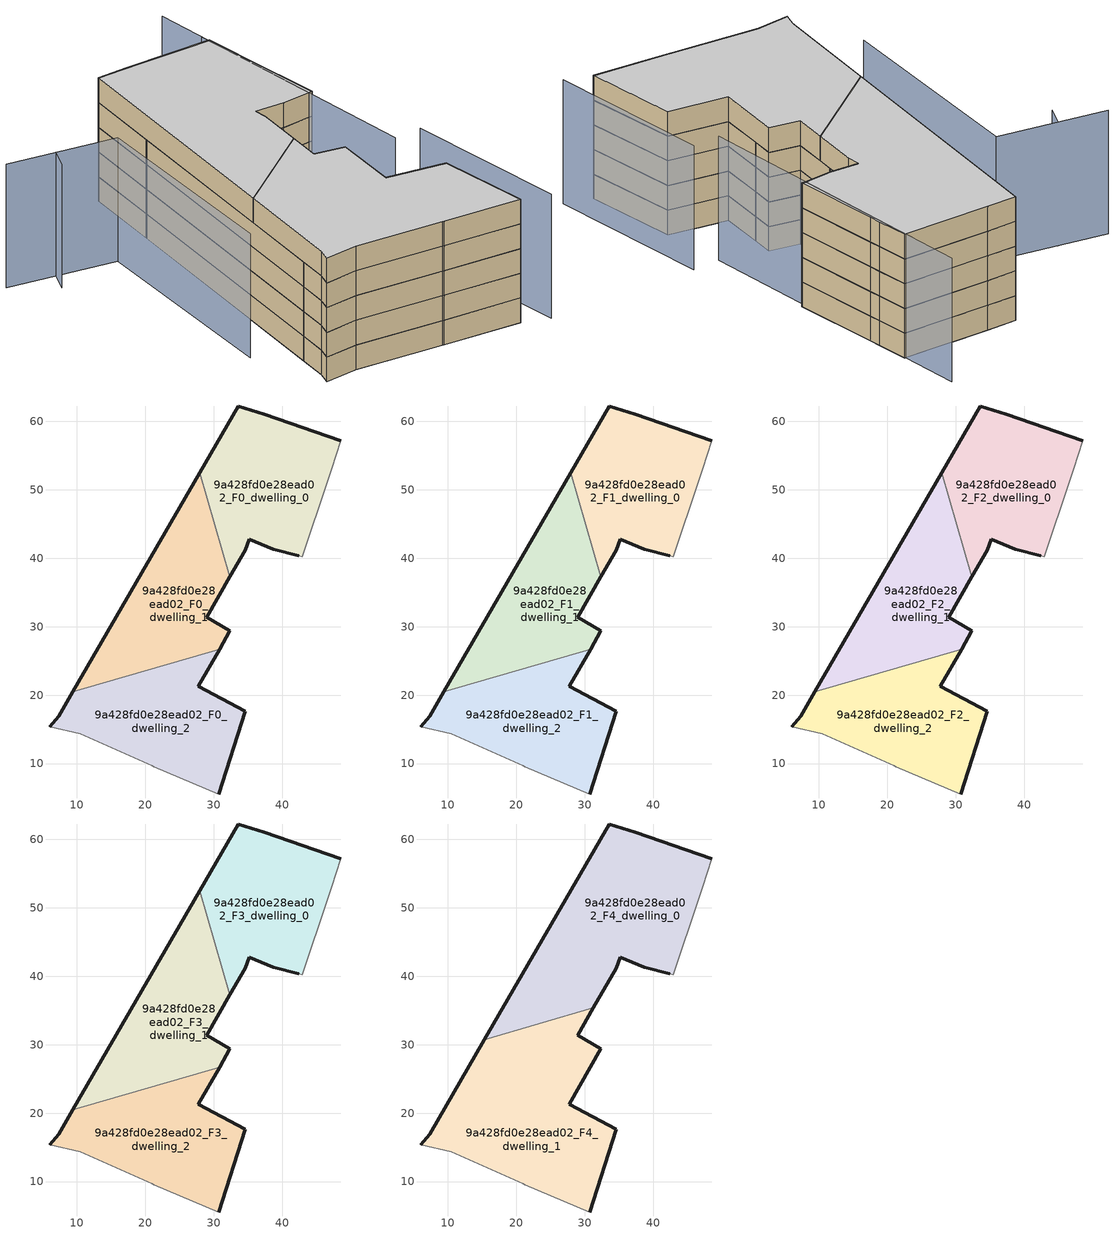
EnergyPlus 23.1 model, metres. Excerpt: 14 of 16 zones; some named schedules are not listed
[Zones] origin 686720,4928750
9a428fd0e28ead02_F0_dwelling_0
 floor ground (EU_floor_Construction): 42.92,40.25 46.68,51.53 47.2,53.07 48.56,57.14 37.35,61.01 33.53,62.25 27.9,52.52 32.34,37.29 34.59,41.2 35.15,42.76 38.65,41.32 42.42,40.4 z0
 wall outside (EU_wall_Construction): 27.9,52.52 33.53,62.25 37.35,61.01 48.56,57.14 / 42.42,40.4 38.65,41.32 35.15,42.76 34.59,41.2 32.34,37.29 z0:3
 wall adiabatic (EU_wall_Construction): 48.56,57.14 47.2,53.07 46.68,51.53 42.92,40.25 42.42,40.4 z0:3
 wall to 9a428fd0e28ead02_F0_dwelling_1 (EU_wall_Construction): 32.35,37.29 27.9,52.52 z0:3
9a428fd0e28ead02_F0_dwelling_1
 floor ground (EU_floor_Construction): 30.84,26.74 32.35,29.41 28.94,31.37 32.34,37.29 27.9,52.52 9.37,20.47 z0
 wall outside (EU_wall_Construction): 9.37,20.47 27.9,52.52 / 32.34,37.29 28.94,31.37 32.35,29.41 30.84,26.74 z0:3
 wall to 9a428fd0e28ead02_F0_dwelling_2 (EU_wall_Construction): 30.84,26.74 9.37,20.47 z0:3
9a428fd0e28ead02_F0_dwelling_2
 floor ground (EU_floor_Construction): 30.71,5.55 34.57,17.63 27.74,21.26 30.84,26.74 9.37,20.47 7.3,16.9 6,15.35 10.44,14.35 21.02,9.67 21.25,9.56 z0
 wall outside (EU_wall_Construction): 6,15.35 7.3,16.9 9.37,20.47 / 30.84,26.74 27.74,21.26 34.57,17.63 30.71,5.55 z0:3
 wall adiabatic (EU_wall_Construction): 30.71,5.55 21.25,9.56 21.02,9.67 10.44,14.35 6,15.35 z0:3
9a428fd0e28ead02_F1_dwelling_0
 floor to 9a428fd0e28ead02_F0_dwelling_0 (EU_floor_Construction): 42.92,40.25 46.68,51.53 47.2,53.07 48.56,57.14 37.35,61.01 33.53,62.25 27.9,52.52 32.34,37.29 34.59,41.2 35.15,42.76 38.65,41.32 42.42,40.4 z3
 wall outside (EU_wall_Construction): 27.9,52.52 33.53,62.25 37.35,61.01 48.56,57.14 / 42.42,40.4 38.65,41.32 35.15,42.76 34.59,41.2 32.34,37.29 z3:6
 wall adiabatic (EU_wall_Construction): 48.56,57.14 47.2,53.07 46.68,51.53 42.92,40.25 42.42,40.4 z3:6
 wall to 9a428fd0e28ead02_F1_dwelling_1 (EU_wall_Construction): 32.35,37.29 27.9,52.52 z3:6
9a428fd0e28ead02_F1_dwelling_1
 floor to 9a428fd0e28ead02_F0_dwelling_1 (EU_floor_Construction): 30.84,26.74 32.35,29.41 28.94,31.37 32.34,37.29 27.9,52.52 9.37,20.47 z3
 wall outside (EU_wall_Construction): 9.37,20.47 27.9,52.52 / 32.34,37.29 28.94,31.37 32.35,29.41 30.84,26.74 z3:6
 wall to 9a428fd0e28ead02_F1_dwelling_2 (EU_wall_Construction): 30.84,26.74 9.37,20.47 z3:6
9a428fd0e28ead02_F1_dwelling_2
 floor to 9a428fd0e28ead02_F0_dwelling_2 (EU_floor_Construction): 30.71,5.55 34.57,17.63 27.74,21.26 30.84,26.74 9.37,20.47 7.3,16.9 6,15.35 10.44,14.35 21.02,9.67 21.25,9.56 z3
 wall outside (EU_wall_Construction): 6,15.35 7.3,16.9 9.37,20.47 / 30.84,26.74 27.74,21.26 34.57,17.63 30.71,5.55 z3:6
 wall adiabatic (EU_wall_Construction): 30.71,5.55 21.25,9.56 21.02,9.67 10.44,14.35 6,15.35 z3:6
9a428fd0e28ead02_F2_dwelling_0
 floor to 9a428fd0e28ead02_F1_dwelling_0 (EU_floor_Construction): 42.92,40.25 46.68,51.53 47.2,53.07 48.56,57.14 37.35,61.01 33.53,62.25 27.9,52.52 32.34,37.29 34.59,41.2 35.15,42.76 38.65,41.32 42.42,40.4 z6
 wall outside (EU_wall_Construction): 27.9,52.52 33.53,62.25 37.35,61.01 48.56,57.14 / 42.42,40.4 38.65,41.32 35.15,42.76 34.59,41.2 32.34,37.29 z6:9
 wall adiabatic (EU_wall_Construction): 48.56,57.14 47.2,53.07 46.68,51.53 42.92,40.25 42.42,40.4 z6:9
 wall to 9a428fd0e28ead02_F2_dwelling_1 (EU_wall_Construction): 32.35,37.29 27.9,52.52 z6:9
9a428fd0e28ead02_F2_dwelling_1
 floor to 9a428fd0e28ead02_F1_dwelling_1 (EU_floor_Construction): 30.84,26.74 32.35,29.41 28.94,31.37 32.34,37.29 27.9,52.52 9.37,20.47 z6
 wall outside (EU_wall_Construction): 9.37,20.47 27.9,52.52 / 32.34,37.29 28.94,31.37 32.35,29.41 30.84,26.74 z6:9
 wall to 9a428fd0e28ead02_F2_dwelling_2 (EU_wall_Construction): 30.84,26.74 9.37,20.47 z6:9
9a428fd0e28ead02_F2_dwelling_2
 floor to 9a428fd0e28ead02_F1_dwelling_2 (EU_floor_Construction): 30.71,5.55 34.57,17.63 27.74,21.26 30.84,26.74 9.37,20.47 7.3,16.9 6,15.35 10.44,14.35 21.02,9.67 21.25,9.56 z6
 wall outside (EU_wall_Construction): 6,15.35 7.3,16.9 9.37,20.47 / 30.84,26.74 27.74,21.26 34.57,17.63 30.71,5.55 z6:9
 wall adiabatic (EU_wall_Construction): 30.71,5.55 21.25,9.56 21.02,9.67 10.44,14.35 6,15.35 z6:9
9a428fd0e28ead02_F3_dwelling_0
 floor to 9a428fd0e28ead02_F2_dwelling_0 (EU_floor_Construction): 42.92,40.25 46.68,51.53 47.2,53.07 48.56,57.14 37.35,61.01 33.53,62.25 27.9,52.52 32.34,37.29 34.59,41.2 35.15,42.76 38.65,41.32 42.42,40.4 z9
 wall outside (EU_wall_Construction): 27.9,52.52 33.53,62.25 37.35,61.01 48.56,57.14 / 42.42,40.4 38.65,41.32 35.15,42.76 34.59,41.2 32.34,37.29 z9:12
 wall adiabatic (EU_wall_Construction): 48.56,57.14 47.2,53.07 46.68,51.53 42.92,40.25 42.42,40.4 z9:12
 wall to 9a428fd0e28ead02_F3_dwelling_1 (EU_wall_Construction): 32.35,37.29 27.9,52.52 z9:12
9a428fd0e28ead02_F3_dwelling_1
 floor to 9a428fd0e28ead02_F2_dwelling_1 (EU_floor_Construction): 30.84,26.74 32.35,29.41 28.94,31.37 32.34,37.29 27.9,52.52 9.37,20.47 z9
 wall outside (EU_wall_Construction): 9.37,20.47 27.9,52.52 / 32.34,37.29 28.94,31.37 32.35,29.41 30.84,26.74 z9:12
 wall to 9a428fd0e28ead02_F3_dwelling_2 (EU_wall_Construction): 30.84,26.74 9.37,20.47 z9:12
9a428fd0e28ead02_F3_dwelling_2
 floor to 9a428fd0e28ead02_F2_dwelling_2 (EU_floor_Construction): 30.71,5.55 34.57,17.63 27.74,21.26 30.84,26.74 9.37,20.47 7.3,16.9 6,15.35 10.44,14.35 21.02,9.67 21.25,9.56 z9
 wall outside (EU_wall_Construction): 6,15.35 7.3,16.9 9.37,20.47 / 30.84,26.74 27.74,21.26 34.57,17.63 30.71,5.55 z9:12
 wall adiabatic (EU_wall_Construction): 30.71,5.55 21.25,9.56 21.02,9.67 10.44,14.35 6,15.35 z9:12
9a428fd0e28ead02_F4_dwelling_0
 floor to 9a428fd0e28ead02_F3_dwelling_0 (EU_floor_Construction): 42.92,40.25 46.68,51.53 47.2,53.07 48.56,57.14 37.35,61.01 33.53,62.25 27.9,52.52 32.34,37.29 34.59,41.2 35.15,42.76 38.65,41.32 42.42,40.4 z12
 floor to 9a428fd0e28ead02_F3_dwelling_1 (EU_floor_Construction): 31.26,35.41 32.34,37.29 27.9,52.52 z12; 31.26,35.41 27.9,52.52 15.31,30.75 z12
 wall outside (EU_wall_Construction): 42.42,40.4 38.65,41.32 35.15,42.76 34.59,41.2 31.26,35.41 / 15.31,30.75 33.53,62.25 37.35,61.01 48.56,57.14 z12:15
 wall adiabatic (EU_wall_Construction): 48.56,57.14 47.2,53.07 46.68,51.53 42.92,40.25 42.42,40.4 z12:15
 wall to 9a428fd0e28ead02_F4_dwelling_1 (EU_wall_Construction): 31.26,35.4 15.31,30.75 z12:15
 ceiling to 9a428fd0e28ead02_F5_dwelling_0 (EU_floor_Construction): 48.56,57.14 47.2,53.07 46.68,51.53 42.92,40.25 42.42,40.4 38.65,41.32 35.15,42.76 34.59,41.2 31.26,35.41 15.31,30.75 33.53,62.25 37.35,61.01 z15
9a428fd0e28ead02_F4_dwelling_1
 floor to 9a428fd0e28ead02_F3_dwelling_1 (EU_floor_Construction): 30.84,26.74 32.35,29.41 28.94,31.37 31.26,35.4 15.31,30.75 9.37,20.47 z12
 floor to 9a428fd0e28ead02_F3_dwelling_2 (EU_floor_Construction): 30.71,5.55 34.57,17.63 27.74,21.26 30.84,26.74 9.37,20.47 7.3,16.9 6,15.35 10.44,14.35 21.02,9.67 21.25,9.56 z12
 wall outside (EU_wall_Construction): 6,15.35 7.3,16.9 15.31,30.75 / 31.26,35.41 28.94,31.37 32.35,29.41 27.74,21.26 34.57,17.63 30.71,5.55 z12:15
 wall adiabatic (EU_wall_Construction): 30.71,5.55 21.25,9.56 21.02,9.67 10.44,14.35 6,15.35 z12:15
 ceiling to 9a428fd0e28ead02_F5_dwelling_1 (EU_floor_Construction): 31.26,35.41 28.94,31.37 32.35,29.41 27.74,21.26 34.57,17.63 30.71,5.55 21.25,9.56 21.02,9.67 10.44,14.35 6,15.35 7.3,16.9 15.31,30.75 z15
shading: 33.53,3.35 40.85,24.89 / 37.23,25.89 51.19,64.95 / 47.01,53.13 48.71,58.23 / 8.54,58.68 21.06,51.91 / 21.06,51.91 7.06,25.98 / 14.14,55.72 11.86,53.47 z0:15
[Building]
EU S2 Campaign: North Axis=0; Terrain=City; Solar Distribution=FullExterior
[Site:Location]
Bologna: Latitude=44.5; Longitude=11.25; Time Zone=1; Elevation=37
[SizingPeriod:WeatherFileDays]
AnnualSizingPeriod: Begin Month=1; Begin Day of Month=1; End Month=12; End Day of Month=31; Day of Week for Start Day=Monday; Use Weather File Daylight Saving Period=No; Use Weather File Rain and Snow Indicators=No
[MATERIAL]
EU_InternalMass_Material: Roughness=MediumRough; Thickness=0.1; Conductivity=1; Density=1800; Specific Heat=900; Thermal Absorptance=0.9; Solar Absorptance=0.7; Visible Absorptance=0.7
[MATERIAL:NOMASS] Roughness=MediumRough; Thermal Absorptance=0.9; Solar Absorptance=0.7; Visible Absorptance=0.7
Name | Thermal Resistance
EU_wall_NoMass | 0.905828
EU_floor_NoMass | 0.67114
[CONSTRUCTION]
EU_wall_Construction: EU_wall_NoMass
EU_floor_Construction: EU_floor_NoMass
EU_InternalMass_Construction: EU_InternalMass_Material
[ZONE] Type=1; Multiplier=1; Ceiling Height=autocalculate; Floor Area=autocalculate; Part of Total Floor Area=Yes
Name | Volume
9a428fd0e28ead02_F0_dwelling_0 | 940.305
9a428fd0e28ead02_F1_dwelling_0; 9a428fd0e28ead02_F2_dwelling_0; 9a428fd0e28ead02_F3_dwelling_0 | 940.307
9a428fd0e28ead02_F4_dwelling_0 | 1410.43
9a428fd0e28ead02_F0_dwelling_1 | 940.274
9a428fd0e28ead02_F1_dwelling_1; 9a428fd0e28ead02_F2_dwelling_1; 9a428fd0e28ead02_F3_dwelling_1 | 940.273
9a428fd0e28ead02_F4_dwelling_1 | 1410.41
9a428fd0e28ead02_F0_dwelling_2 | 940.277
9a428fd0e28ead02_F1_dwelling_2; 9a428fd0e28ead02_F2_dwelling_2; 9a428fd0e28ead02_F3_dwelling_2 | 940.28
[INTERNALMASS] Construction=EU_InternalMass_Construction
Name | Zone or ZoneList | Surface Area
9a428fd0e28ead02_F0_dwelling_0_EU_InternalMass | 9a428fd0e28ead02_F0_dwelling_0 | 313.435
9a428fd0e28ead02_F0_dwelling_1_EU_InternalMass | 9a428fd0e28ead02_F0_dwelling_1 | 313.426
9a428fd0e28ead02_F0_dwelling_2_EU_InternalMass | 9a428fd0e28ead02_F0_dwelling_2 | 313.426
9a428fd0e28ead02_F1_dwelling_0_EU_InternalMass | 9a428fd0e28ead02_F1_dwelling_0 | 313.435
9a428fd0e28ead02_F1_dwelling_1_EU_InternalMass | 9a428fd0e28ead02_F1_dwelling_1 | 313.426
9a428fd0e28ead02_F1_dwelling_2_EU_InternalMass | 9a428fd0e28ead02_F1_dwelling_2 | 313.426
9a428fd0e28ead02_F2_dwelling_0_EU_InternalMass | 9a428fd0e28ead02_F2_dwelling_0 | 313.435
9a428fd0e28ead02_F2_dwelling_1_EU_InternalMass | 9a428fd0e28ead02_F2_dwelling_1 | 313.426
9a428fd0e28ead02_F2_dwelling_2_EU_InternalMass | 9a428fd0e28ead02_F2_dwelling_2 | 313.426
9a428fd0e28ead02_F3_dwelling_0_EU_InternalMass | 9a428fd0e28ead02_F3_dwelling_0 | 313.435
9a428fd0e28ead02_F3_dwelling_1_EU_InternalMass | 9a428fd0e28ead02_F3_dwelling_1 | 313.426
9a428fd0e28ead02_F3_dwelling_2_EU_InternalMass | 9a428fd0e28ead02_F3_dwelling_2 | 313.426
9a428fd0e28ead02_F4_dwelling_0_EU_InternalMass | 9a428fd0e28ead02_F4_dwelling_0 | 470.156
9a428fd0e28ead02_F4_dwelling_1_EU_InternalMass | 9a428fd0e28ead02_F4_dwelling_1 | 470.138
[OTHEREQUIPMENT] Fuel Type=Electricity; Design Level Calculation Method=Watts/Area; Power per Zone Floor Area=1; Fraction Latent=0; Fraction Radiant=0; Fraction Lost=0; Carbon Dioxide Generation Rate=0; EndUse Subcategory=EU_Step8_InternalGains
Name | Zone or ZoneList or Space or SpaceList | Schedule
EU_Step8_InternalGain_9a428fd0e28ead02_F0_dwelling_0_f000 | 9a428fd0e28ead02_F0_dwelling_0 | EU_Step8_GainSchedule_9a428fd0e28ead02_F0_dwelling_0_f000
EU_Step8_InternalGain_9a428fd0e28ead02_F0_dwelling_1_f000 | 9a428fd0e28ead02_F0_dwelling_1 | EU_Step8_GainSchedule_9a428fd0e28ead02_F0_dwelling_1_f000
EU_Step8_InternalGain_9a428fd0e28ead02_F0_dwelling_2_f000 | 9a428fd0e28ead02_F0_dwelling_2 | EU_Step8_GainSchedule_9a428fd0e28ead02_F0_dwelling_2_f000
EU_Step8_InternalGain_9a428fd0e28ead02_F1_dwelling_0_f000 | 9a428fd0e28ead02_F1_dwelling_0 | EU_Step8_GainSchedule_9a428fd0e28ead02_F1_dwelling_0_f000
EU_Step8_InternalGain_9a428fd0e28ead02_F1_dwelling_1_f000 | 9a428fd0e28ead02_F1_dwelling_1 | EU_Step8_GainSchedule_9a428fd0e28ead02_F1_dwelling_1_f000
EU_Step8_InternalGain_9a428fd0e28ead02_F1_dwelling_2_f000 | 9a428fd0e28ead02_F1_dwelling_2 | EU_Step8_GainSchedule_9a428fd0e28ead02_F1_dwelling_2_f000
EU_Step8_InternalGain_9a428fd0e28ead02_F2_dwelling_0_f000 | 9a428fd0e28ead02_F2_dwelling_0 | EU_Step8_GainSchedule_9a428fd0e28ead02_F2_dwelling_0_f000
EU_Step8_InternalGain_9a428fd0e28ead02_F2_dwelling_1_f000 | 9a428fd0e28ead02_F2_dwelling_1 | EU_Step8_GainSchedule_9a428fd0e28ead02_F2_dwelling_1_f000
EU_Step8_InternalGain_9a428fd0e28ead02_F2_dwelling_2_f000 | 9a428fd0e28ead02_F2_dwelling_2 | EU_Step8_GainSchedule_9a428fd0e28ead02_F2_dwelling_2_f000
EU_Step8_InternalGain_9a428fd0e28ead02_F3_dwelling_0_f000 | 9a428fd0e28ead02_F3_dwelling_0 | EU_Step8_GainSchedule_9a428fd0e28ead02_F3_dwelling_0_f000
EU_Step8_InternalGain_9a428fd0e28ead02_F3_dwelling_1_f000 | 9a428fd0e28ead02_F3_dwelling_1 | EU_Step8_GainSchedule_9a428fd0e28ead02_F3_dwelling_1_f000
EU_Step8_InternalGain_9a428fd0e28ead02_F3_dwelling_2_f000 | 9a428fd0e28ead02_F3_dwelling_2 | EU_Step8_GainSchedule_9a428fd0e28ead02_F3_dwelling_2_f000
EU_Step8_InternalGain_9a428fd0e28ead02_F4_dwelling_0_f000 | 9a428fd0e28ead02_F4_dwelling_0 | EU_Step8_GainSchedule_9a428fd0e28ead02_F4_dwelling_0_f000
EU_Step8_InternalGain_9a428fd0e28ead02_F4_dwelling_1_f000 | 9a428fd0e28ead02_F4_dwelling_1 | EU_Step8_GainSchedule_9a428fd0e28ead02_F4_dwelling_1_f000
[ZONEVENTILATION:DESIGNFLOWRATE] Schedule=EU_AlwaysOn; Design Flow Rate Calculation Method=AirChanges/Hour; Air Changes per Hour=0.73129; Ventilation Type=Natural; Fan Pressure Rise=0; Fan Total Efficiency=1; Constant Term Coefficient=1; Temperature Term Coefficient=0; Velocity Term Coefficient=0; Velocity Squared Term Coefficient=0; Minimum Indoor Temperature=-100; Maximum Indoor Temperature=100; Delta Temperature=-100; Minimum Outdoor Temperature=-100; Maximum Outdoor Temperature=100; Maximum Wind Speed=40
Name | Zone or ZoneList or Space or SpaceList
EU_ConstantAir_9a428fd0e28ead02_F0_dwelling_0 | 9a428fd0e28ead02_F0_dwelling_0
EU_ConstantAir_9a428fd0e28ead02_F0_dwelling_1 | 9a428fd0e28ead02_F0_dwelling_1
EU_ConstantAir_9a428fd0e28ead02_F0_dwelling_2 | 9a428fd0e28ead02_F0_dwelling_2
EU_ConstantAir_9a428fd0e28ead02_F1_dwelling_0 | 9a428fd0e28ead02_F1_dwelling_0
EU_ConstantAir_9a428fd0e28ead02_F1_dwelling_1 | 9a428fd0e28ead02_F1_dwelling_1
EU_ConstantAir_9a428fd0e28ead02_F1_dwelling_2 | 9a428fd0e28ead02_F1_dwelling_2
EU_ConstantAir_9a428fd0e28ead02_F2_dwelling_0 | 9a428fd0e28ead02_F2_dwelling_0
EU_ConstantAir_9a428fd0e28ead02_F2_dwelling_1 | 9a428fd0e28ead02_F2_dwelling_1
EU_ConstantAir_9a428fd0e28ead02_F2_dwelling_2 | 9a428fd0e28ead02_F2_dwelling_2
EU_ConstantAir_9a428fd0e28ead02_F3_dwelling_0 | 9a428fd0e28ead02_F3_dwelling_0
EU_ConstantAir_9a428fd0e28ead02_F3_dwelling_1 | 9a428fd0e28ead02_F3_dwelling_1
EU_ConstantAir_9a428fd0e28ead02_F3_dwelling_2 | 9a428fd0e28ead02_F3_dwelling_2
EU_ConstantAir_9a428fd0e28ead02_F4_dwelling_0 | 9a428fd0e28ead02_F4_dwelling_0
EU_ConstantAir_9a428fd0e28ead02_F4_dwelling_1 | 9a428fd0e28ead02_F4_dwelling_1
[HVACTEMPLATE:THERMOSTAT] Constant Heating Setpoint=20; Constant Cooling Setpoint=50
EU_HeatOnly_9a428fd0e28ead02_F0_dwelling_0; EU_HeatOnly_9a428fd0e28ead02_F0_dwelling_1; EU_HeatOnly_9a428fd0e28ead02_F0_dwelling_2; EU_HeatOnly_9a428fd0e28ead02_F1_dwelling_0; EU_HeatOnly_9a428fd0e28ead02_F1_dwelling_1; EU_HeatOnly_9a428fd0e28ead02_F1_dwelling_2; EU_HeatOnly_9a428fd0e28ead02_F2_dwelling_0; EU_HeatOnly_9a428fd0e28ead02_F2_dwelling_1; EU_HeatOnly_9a428fd0e28ead02_F2_dwelling_2; EU_HeatOnly_9a428fd0e28ead02_F3_dwelling_0; EU_HeatOnly_9a428fd0e28ead02_F3_dwelling_1; EU_HeatOnly_9a428fd0e28ead02_F3_dwelling_2; EU_HeatOnly_9a428fd0e28ead02_F4_dwelling_0; EU_HeatOnly_9a428fd0e28ead02_F4_dwelling_1; EU_HeatOnly_9a428fd0e28ead02_F5_dwelling_0; EU_HeatOnly_9a428fd0e28ead02_F5_dwelling_1
[HVACTEMPLATE:ZONE:IDEALLOADSAIRSYSTEM] System Availability Schedule=EU_AlwaysOn; Maximum Heating Supply Air Temperature=50; Minimum Cooling Supply Air Temperature=13; Maximum Heating Supply Air Humidity Ratio=0.0156; Minimum Cooling Supply Air Humidity Ratio=0.0077; Heating Limit=NoLimit; Cooling Limit=NoLimit; Heating Availability Schedule=EU_AlwaysOn; Cooling Availability Schedule=EU_CoolingOff; Dehumidification Control Type=ConstantSensibleHeatRatio; Cooling Sensible Heat Ratio=0.7; Dehumidification Setpoint=60; Humidification Control Type=None; Humidification Setpoint=30; Outdoor Air Method=None; Outdoor Air Flow Rate per Person=0.00944; Outdoor Air Flow Rate per Zone Floor Area=0; Outdoor Air Flow Rate per Zone=0; Demand Controlled Ventilation Type=None; Outdoor Air Economizer Type=NoEconomizer; Heat Recovery Type=None; Sensible Heat Recovery Effectiveness=0.7; Latent Heat Recovery Effectiveness=0.65
Name | Template Thermostat
9a428fd0e28ead02_F0_dwelling_0 | EU_HeatOnly_9a428fd0e28ead02_F0_dwelling_0
9a428fd0e28ead02_F0_dwelling_1 | EU_HeatOnly_9a428fd0e28ead02_F0_dwelling_1
9a428fd0e28ead02_F0_dwelling_2 | EU_HeatOnly_9a428fd0e28ead02_F0_dwelling_2
9a428fd0e28ead02_F1_dwelling_0 | EU_HeatOnly_9a428fd0e28ead02_F1_dwelling_0
9a428fd0e28ead02_F1_dwelling_1 | EU_HeatOnly_9a428fd0e28ead02_F1_dwelling_1
9a428fd0e28ead02_F1_dwelling_2 | EU_HeatOnly_9a428fd0e28ead02_F1_dwelling_2
9a428fd0e28ead02_F2_dwelling_0 | EU_HeatOnly_9a428fd0e28ead02_F2_dwelling_0
9a428fd0e28ead02_F2_dwelling_1 | EU_HeatOnly_9a428fd0e28ead02_F2_dwelling_1
9a428fd0e28ead02_F2_dwelling_2 | EU_HeatOnly_9a428fd0e28ead02_F2_dwelling_2
9a428fd0e28ead02_F3_dwelling_0 | EU_HeatOnly_9a428fd0e28ead02_F3_dwelling_0
9a428fd0e28ead02_F3_dwelling_1 | EU_HeatOnly_9a428fd0e28ead02_F3_dwelling_1
9a428fd0e28ead02_F3_dwelling_2 | EU_HeatOnly_9a428fd0e28ead02_F3_dwelling_2
9a428fd0e28ead02_F4_dwelling_0 | EU_HeatOnly_9a428fd0e28ead02_F4_dwelling_0
9a428fd0e28ead02_F4_dwelling_1 | EU_HeatOnly_9a428fd0e28ead02_F4_dwelling_1
